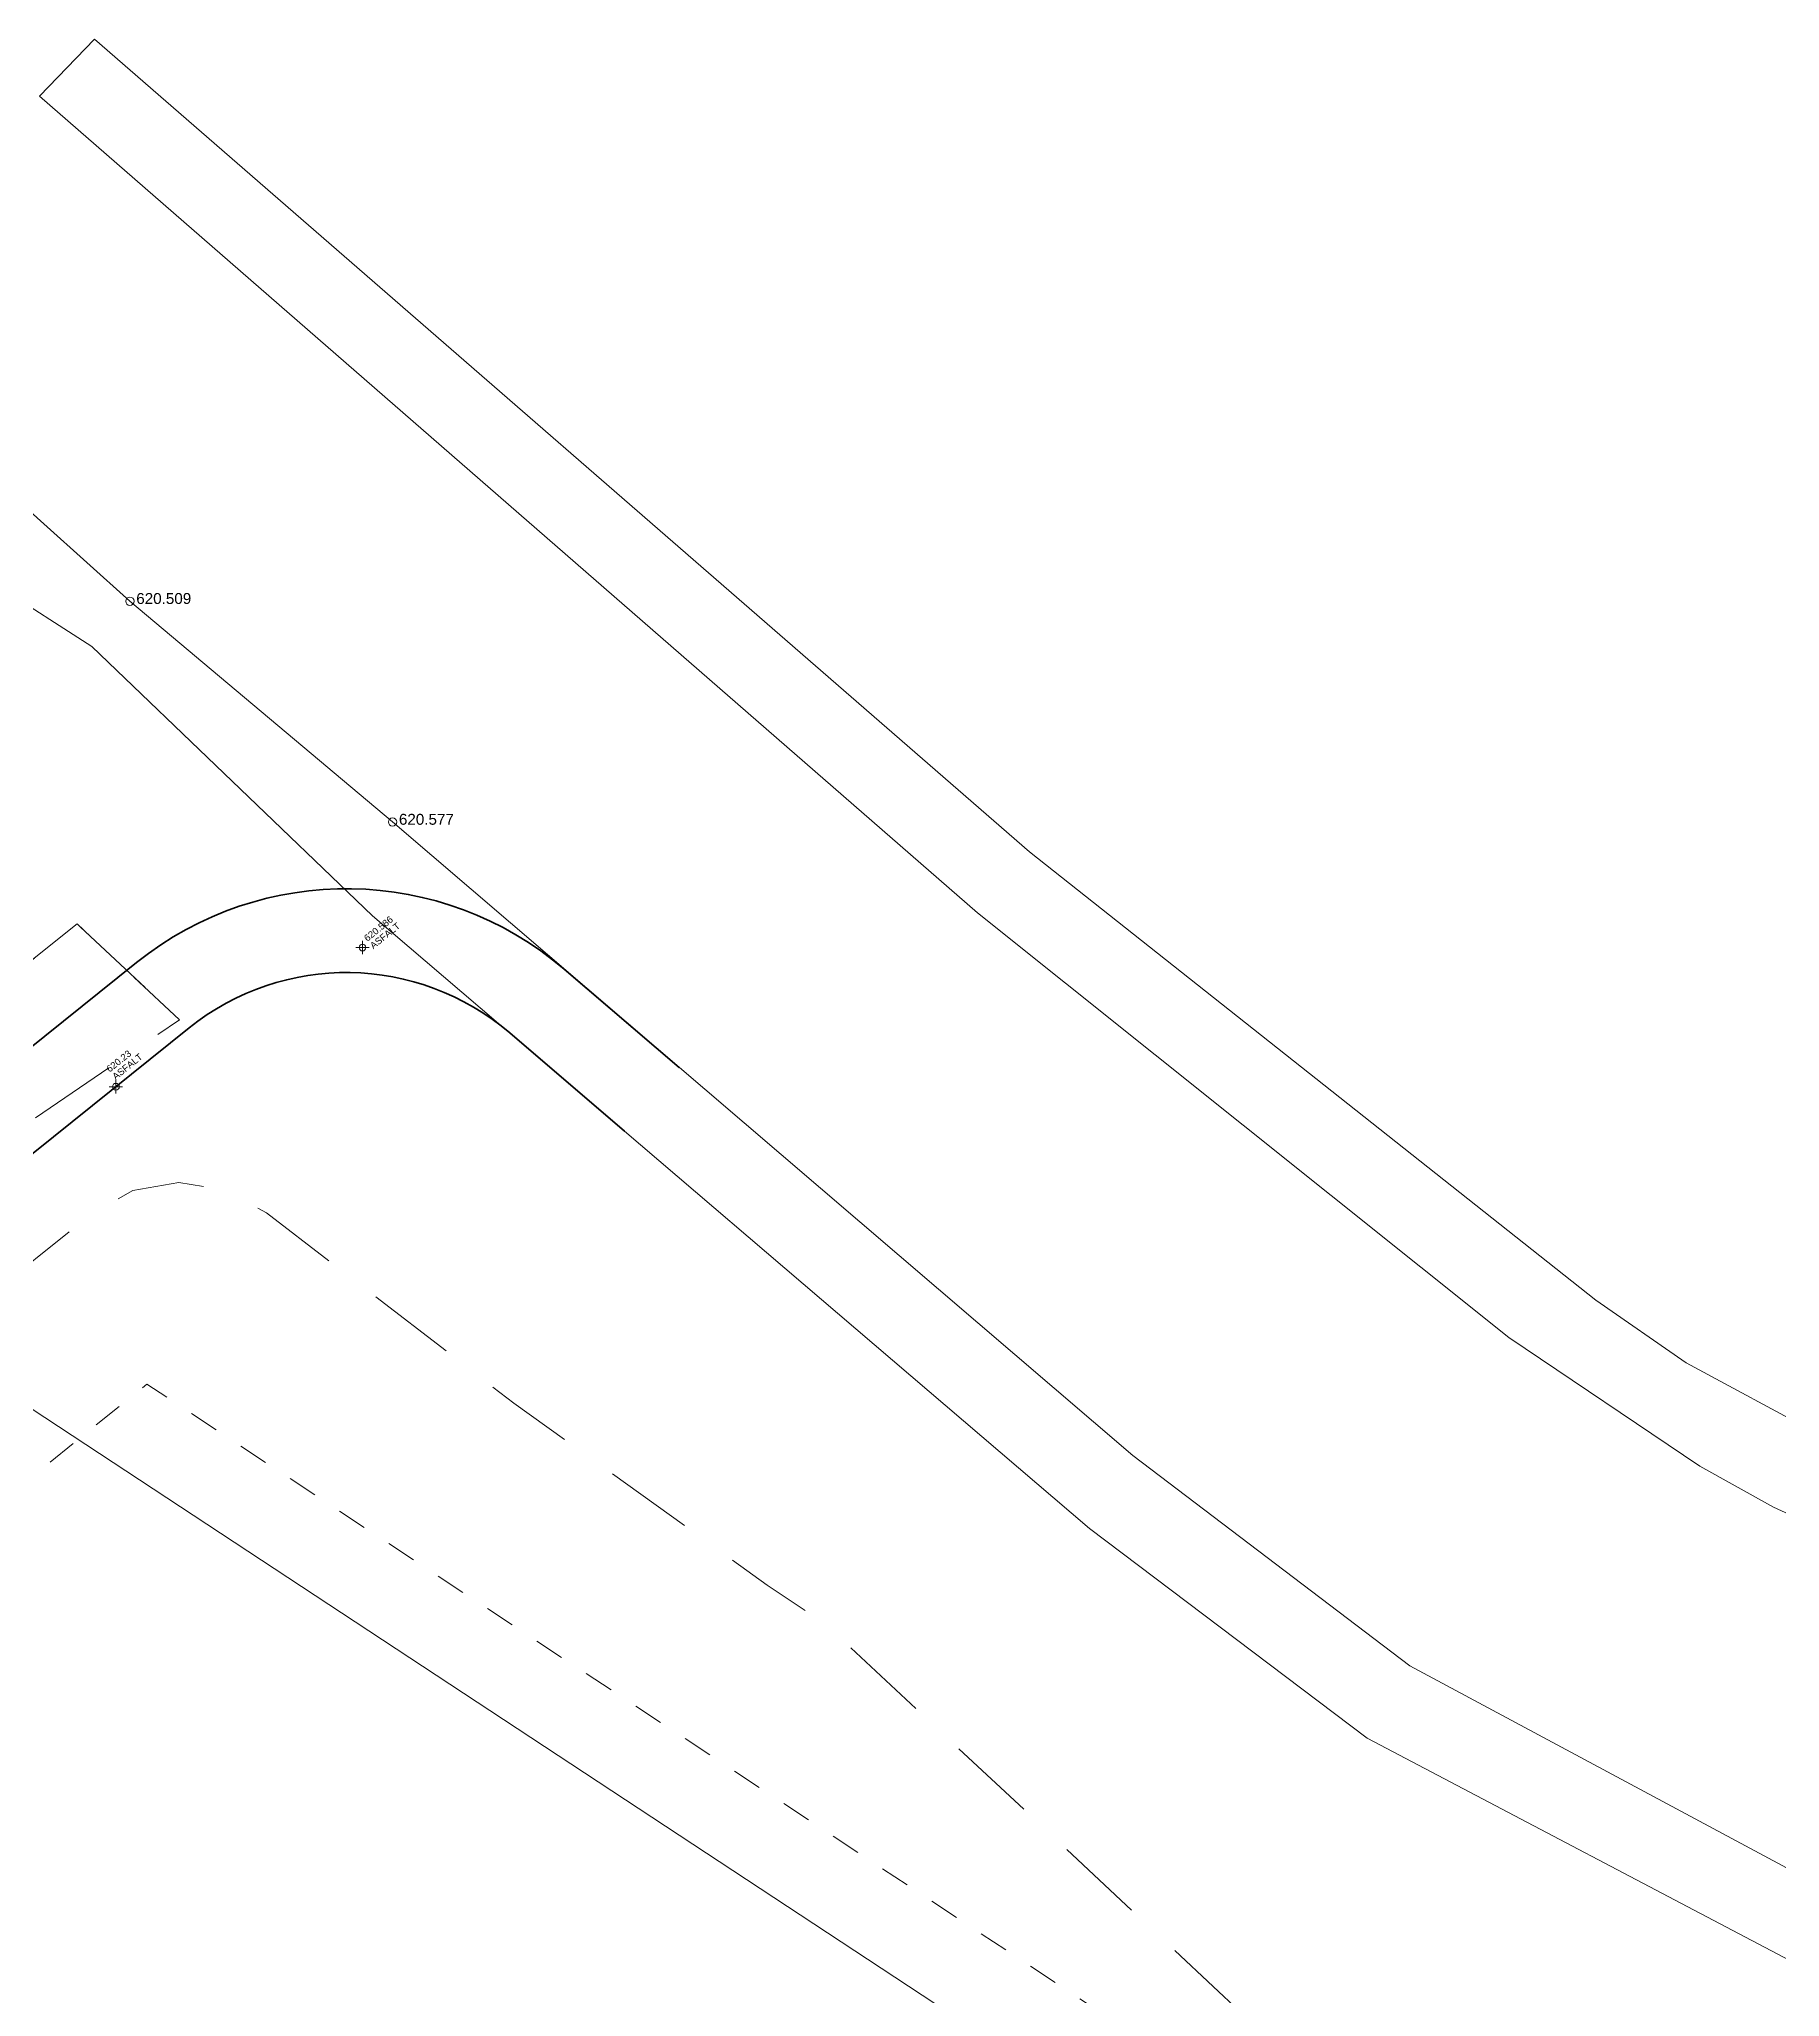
# Model space of a CAD drawing. Header units: millimetres. Extents: x 442402 to 633949, y -700592 to -547870.
# Drawn here: x 517919 to 549088, y -594164 to -559115 of the extents above; entities that cross this region are included whole.
import ezdxf

# ---------------------------------------------------------------- set-up
doc = ezdxf.new("R2010")
doc.units = ezdxf.units.MM
doc.header["$MEASUREMENT"] = 0
doc.linetypes.add('Dashed', pattern=[1058.333333, 529.166667, -529.166667])
doc.linetypes.add('Long Dashed', pattern=[2645.833254, 1587.499976, -1058.333278])
for name, color, linetype, lineweight in [('2D Drafting - General_Pen_No__101', 252, 'Continuous', 13), ('Drawing & Figure_Pen_No__2', 8, 'Continuous', 15), ('Drawing & Figure_Pen_No__6', 5, 'Continuous', 35)]:
    doc.layers.add(name, color=color, linetype=linetype, lineweight=lineweight)
for name, color, linetype, lineweight, true_color in [('A - Parcelat_Pen_No__102', 7, 'Continuous', 13, 0xcccccc), ('Drawing & Figure_Pen_No__102', 7, 'Continuous', 13, 0xcccccc), ('Drawing & Figure_Pen_No__214', 7, 'Continuous', 0, 0xe8e8e8), ('Drawing & Figure_Pen_No__82', 7, 'Continuous', 20, 0xaaaaaa)]:
    doc.layers.add(name, color=color, linetype=linetype, lineweight=lineweight, true_color=true_color)
doc.styles.add('GENERATED_STYLE_1', font='')
doc.styles.get('GENERATED_STYLE_1').set_extended_font_data('Arial')

msp = doc.modelspace()

# ---------------------------------------------------------------- linework, layer by layer
at = {"layer": '2D Drafting - General_Pen_No__101', "color": 252, "linetype": 'Continuous', "lineweight": 13, "flags": 128}
msp.add_lwpolyline([(517304, -583317), (498599, -598340), (510935, -613699), (517471, -608450), (531167, -617468), (542661, -600012)], close=True, dxfattribs=at)
at = {"layer": 'A - Parcelat_Pen_No__102', "color": 254, "linetype": 'Long Dashed', "lineweight": 13, "true_color": 0xcccccc, "flags": 128}
msp.add_lwpolyline([(502671, -655958), (509292, -646509), (515906, -638573), (517913, -636194), (506404, -624913), (509088, -622448), (514090, -617713), (518804, -613252), (531057, -623114), (531307, -623329), (542180, -609186), (548580, -600861), (547799, -600455), (541889, -596735), (538940, -593977), (532009, -587496), (530957, -586793), (526417, -583534), (521989, -580125), (521249, -579722), (520419, -579585), (519594, -579730), (518859, -580142), (497176, -597559), (495417, -595463), (501206, -591114), (517348, -578774), (520432, -576669), (518600, -574955), (502919, -587464), (497076, -592042), (484827, -600590), (472541, -609504), (473599, -610372), (460179, -619494), (461598, -630410), (462910, -631174), (476037, -638821), (485695, -645035)], close=True, dxfattribs=at)
at = {"layer": 'Drawing & Figure_Pen_No__102', "color": 254, "linetype": 'Long Dashed', "lineweight": 13, "true_color": 0xcccccc, "flags": 128}
msp.add_lwpolyline([(624979, -603590), (633949, -610810), (623048, -621770), (613808, -633799), (608837, -639988), (602636, -649426), (595116, -662836), (591016, -668655), (586798, -674723), (581878, -671623), (562158, -652193), (553358, -664943), (558938, -670123), (578008, -687393), (577005, -688834), (570994, -697513), (559314, -700592), (561115, -692553), (549530, -681858), (556175, -673933), (556885, -673073), (552445, -668933), (544252, -677757), (524716, -666292), (506886, -658671), (476036, -638821), (462910, -631174), (461598, -630410), (452790, -625373), (453850, -624609), (460179, -619494), (473599, -610372), (472541, -609504), (484827, -600590), (497076, -592042), (502919, -587464), (518600, -574956), (520432, -576670)], dxfattribs=at)
at = {"layer": 'Drawing & Figure_Pen_No__2', "color": 8, "linetype": 'Continuous', "lineweight": 15, "flags": 128}
for points in [[(566807, -592851), (557700, -589400), (548973, -585398), (547654, -584665), (544236, -582362), (534720, -574757), (517925, -560137), (518908, -559115), (535655, -573662), (545796, -581692), (547409, -582812), (549780, -584088), (558303, -588043), (567441, -591521)], [(564273, -598177), (563845, -599412), (553492, -595444), (549622, -593700), (541698, -589534), (536726, -585781), (523886, -574808), (518861, -569989), (517166, -568900), (513021, -565233), (514021, -564204), (518003, -567793), (519545, -569177), (524248, -573130), (537504, -584473), (542461, -588235), (550531, -592563), (554377, -594303)]]:
    msp.add_lwpolyline(points, close=True, dxfattribs=at)
at = {"layer": 'Drawing & Figure_Pen_No__2', "color": 8, "linetype": 'Continuous', "lineweight": 15}
for centre in [(519545, -569177), (524248, -573130)]:
    msp.add_circle(centre, 75, dxfattribs=at)
at = {"layer": 'Drawing & Figure_Pen_No__214', "color": 254, "linetype": 'Continuous', "lineweight": 0, "true_color": 0xe8e8e8}
for p, q in [((523588, -575379), (523828, -575379)), ((523708, -575499), (523708, -575259)), ((519174, -577869), (519414, -577869)), ((519294, -577989), (519294, -577749))]:
    msp.add_line(p, q, dxfattribs=at)
for centre in [(523708, -575379), (519294, -577869)]:
    msp.add_circle(centre, 60, dxfattribs=at)
at = {"layer": 'Drawing & Figure_Pen_No__6', "color": 5, "linetype": 'Continuous', "lineweight": 35, "flags": 128}
for points in [[(497347, -593574), (519664, -575647, -0.360659), (527322, -575766), (529379, -577525)], [(504964, -589380), (520603, -576817, -0.360659), (526347, -576906), (528403, -578665)]]:
    msp.add_lwpolyline(points, format="xyb", dxfattribs=at)
at = {"layer": 'Drawing & Figure_Pen_No__82', "color": 253, "linetype": 'Dashed', "lineweight": 20, "true_color": 0xaaaaaa, "flags": 128}
msp.add_lwpolyline([(499538, -599509), (509432, -611828), (518126, -604846), (517876, -604535), (520332, -602562), (521942, -604567), (521171, -605738), (533532, -613877), (543486, -598759), (519849, -583197)], close=True, dxfattribs=at)

# ---------------------------------------------------------------- texts
at = {"layer": 'Drawing & Figure_Pen_No__2', "color": 8, "linetype": 'Continuous', "lineweight": 15, "char_height": 195, "attachment_point": 7, "rotation": 359.9994, "style": 'GENERATED_STYLE_1'}
for s, insert in [('\\A1;{\\pql;\\fArial|b0|i0|c0|p34;620.509}', (519658, -569229)), ('\\A1;{\\pql;\\fArial|b0|i0|c0|p34;620.577}', (524361, -573182))]:
    msp.add_mtext(s, dxfattribs=dict(at, insert=insert))
at = {"layer": 'Drawing & Figure_Pen_No__214', "color": 254, "linetype": 'Continuous', "lineweight": 0, "true_color": 0xe8e8e8, "char_height": 120, "attachment_point": 7, "rotation": 38.7754, "style": 'GENERATED_STYLE_1'}
for s, insert in [('\\A1;{\\pql;\\fArial|b0|i0|c0|p34;620.586}', (523797, -575278)), ('\\A1;{\\pql;\\fArial|b0|i0|c0|p34;ASFALT}', (523904, -575412)), ('\\A1;{\\pql;\\fArial|b0|i0|c0|p34;620.23}', (519183, -577620)), ('\\A1;{\\pql;\\fArial|b0|i0|c0|p34;ASFALT}', (519291, -577754))]:
    msp.add_mtext(s, dxfattribs=dict(at, insert=insert))

doc.saveas('drawing.dxf')
